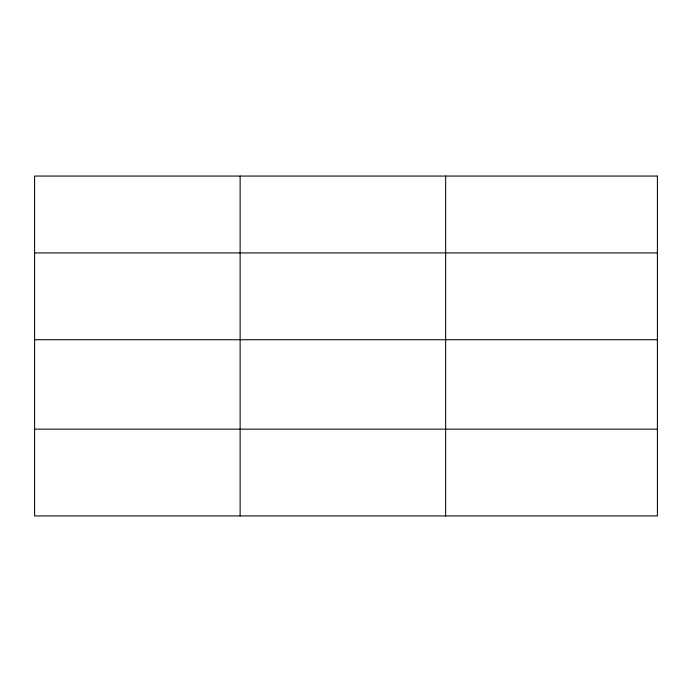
<?xml version="1.0" encoding="UTF-8"?>
<svg xmlns="http://www.w3.org/2000/svg" width="692" height="692" viewBox="0 0 692 692"><rect width="100%" height="100%" fill="white"/><g stroke="black" fill="none" stroke-linecap="round" stroke-linejoin="round"><path stroke-width="1.04" d="M34.6 252.935L657.4 252.935M34.6 339.729L657.4 339.729M34.6 429.152L657.4 429.152M445.648 176.062L445.648 515.938M240.124 176.062L240.124 515.938M657.4 176.062L34.6 176.062L34.6 515.938L657.4 515.938L657.4 176.062"/></g></svg>
